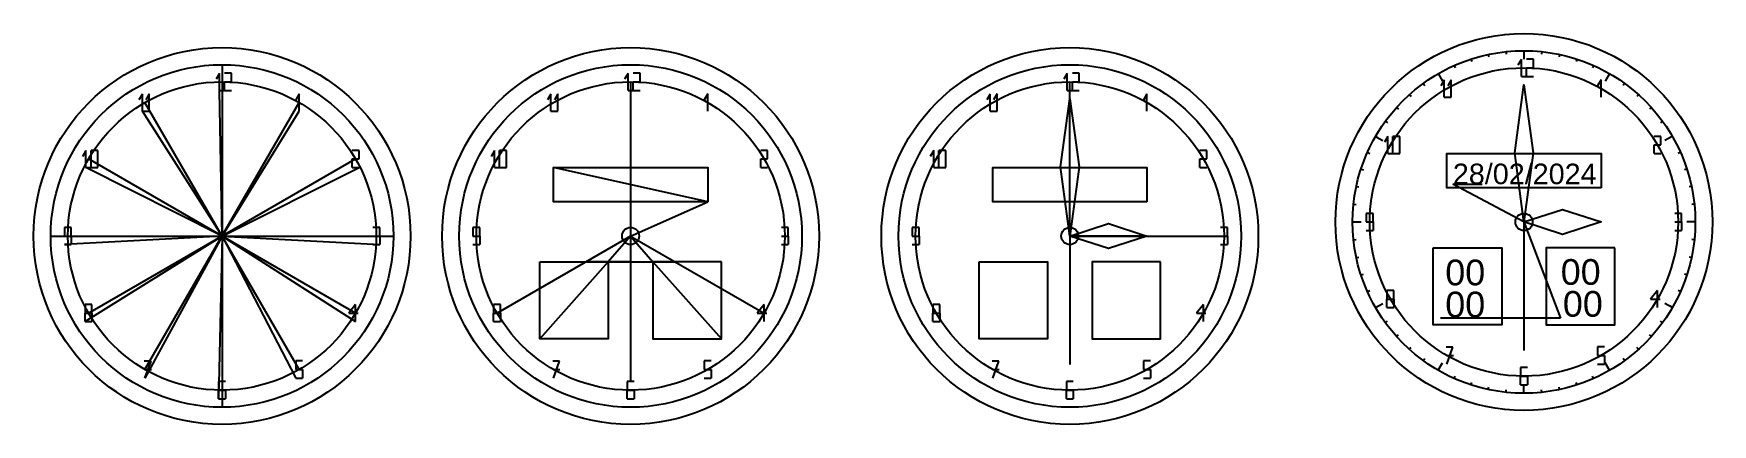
# Model space of a CAD drawing. Header units: millimetres. Extents: x 3112 to 4092, y 1255 to 1484.
import ezdxf

# ---------------------------------------------------------------- set-up
doc = ezdxf.new("R2010")
doc.units = ezdxf.units.MM
doc.styles.get("Standard").update_dxf_attribs({"font": 'arial.ttf'})

# ---------------------------------------------------------------- blocks, each defined once
blk = doc.blocks.new('*U11')
blk.add_line((0, 2.5), (0, -2.5))
blk = doc.blocks.new('*U12')
at = {"color": 0, "linetype": 'ByBlock', "lineweight": -2, "transparency": 16777216}
blk.add_blockref('*U11', (3982, 1471.09), dxfattribs=at)
for p, rotation in [((3933.25, 1458.03), 29.99999999999999), ((4030.75, 1458.03), 330.0000000000001), ((3897.57, 1422.34), 59.99999999999999), ((4066.44, 1422.34), 299.9999999999999), ((3884.5, 1373.59), 90), ((4079.5, 1373.59), 270), ((3897.57, 1324.84), 120), ((4066.44, 1324.84), 240), ((3933.25, 1289.15), 150), ((4030.75, 1289.15), 210), ((3982, 1276.09), 180)]:
    blk.add_blockref('*U11', p, dxfattribs=dict(at, rotation=rotation))
blk = doc.blocks.new('*U15')
blk.add_line((0, 0.75), (0, -0.75))
blk = doc.blocks.new('*U16')
at = {"color": 0, "linetype": 'ByBlock', "lineweight": -2, "transparency": 16777216}
for p, rotation in [((3961.37, 1470.67), 11.99999999999999), ((3971.63, 1472.3), 5.999999999999965), ((3992.38, 1472.3), 354.0000000000001), ((4002.64, 1470.67), 348.0000000000001), ((3932.38, 1459.54), 29.99999999999998), ((3941.63, 1464.26), 23.99999999999997), ((3951.33, 1467.98), 17.99999999999997), ((4012.67, 1467.98), 342.0000000000001), ((4022.37, 1464.26), 335.9999999999999), ((4031.63, 1459.54), 330.0000000000001), ((3923.67, 1453.89), 36), ((4040.34, 1453.89), 323.9999999999999), ((3908.25, 1440), 47.99999999999999), ((3915.59, 1447.35), 41.99999999999999), ((4048.41, 1447.35), 318), ((4055.76, 1440), 312), ((3901.71, 1431.93), 54), ((4062.3, 1431.93), 306), ((3896.05, 1423.22), 59.99999999999999), ((4067.96, 1423.22), 300.0000000000001), ((3891.33, 1413.96), 66.00000000000001), ((4072.67, 1413.96), 294), ((3887.61, 1404.26), 72), ((4076.4, 1404.26), 288), ((3884.92, 1394.23), 78), ((4079.08, 1394.23), 282), ((3883.3, 1383.96), 83.99999999999999), ((4080.71, 1383.96), 276.0000000000001), ((3882.75, 1373.59), 90), ((4081.25, 1373.59), 270), ((3883.3, 1363.22), 95.99999999999999), ((4080.71, 1363.22), 264), ((3884.92, 1352.96), 102), ((4079.08, 1352.96), 258), ((3887.61, 1342.92), 108), ((4076.4, 1342.92), 252), ((3891.33, 1333.22), 114), ((4072.67, 1333.22), 246), ((3896.05, 1323.97), 120), ((4067.96, 1323.97), 240), ((3901.71, 1315.25), 126), ((4062.3, 1315.25), 234), ((3908.25, 1307.18), 132), ((4055.76, 1307.18), 227.9999999999999), ((3915.59, 1299.83), 138), ((3923.67, 1293.3), 144), ((4040.34, 1293.3), 216), ((4048.41, 1299.83), 222.0000000000001), ((3932.38, 1287.64), 150), ((3941.63, 1282.92), 156.0000000000001), ((4022.37, 1282.92), 204), ((4031.63, 1287.64), 210), ((3951.33, 1279.2), 162.0000000000001), ((3961.37, 1276.51), 168.0000000000001), ((3971.63, 1274.88), 174), ((3982, 1274.34), 180), ((3992.38, 1274.88), 186), ((4002.64, 1276.51), 192), ((4012.67, 1279.2), 198)]:
    blk.add_blockref('*U15', p, dxfattribs=dict(at, rotation=rotation))
blk.add_blockref('*U15', (3982, 1472.84), dxfattribs=at)

msp = doc.modelspace()

# ---------------------------------------------------------------- linework, layer by layer
for p, q in [((3220.68, 1460.34), (3218.68, 1456.87)), ((3220.68, 1450.34), (3220.68, 1460.34)), ((3222.17, 1465.39), (3222.17, 1265.39)), ((3227.68, 1460.38), (3223.68, 1460.38)), ((3227.68, 1455.38), (3227.68, 1460.38)), ((3459.12, 1460.34), (3457.12, 1456.87)), ((3459.12, 1450.34), (3459.12, 1460.34)), ((3466.12, 1460.38), (3462.12, 1460.38)), ((3466.12, 1455.38), (3466.12, 1460.38)), ((3715.49, 1460.34), (3713.49, 1456.87)), ((3715.49, 1450.34), (3715.49, 1460.34)), ((3722.49, 1460.38), (3718.49, 1460.38)), ((3722.49, 1455.38), (3722.49, 1460.38)), ((3980.52, 1468.54), (3978.52, 1465.07)), ((3980.52, 1458.54), (3980.52, 1468.54)), ((3987.52, 1468.58), (3983.52, 1468.58)), ((3983.52, 1458.58), (3983.52, 1463.58)), ((3983.52, 1463.58), (3987.52, 1463.58)), ((3987.52, 1463.58), (3987.52, 1468.58)), ((3222.17, 1365.39), (3220.68, 1450.38)), ((3220.68, 1450.34), (3227.68, 1450.38)), ((3223.68, 1450.38), (3223.68, 1455.38)), ((3223.68, 1455.38), (3227.68, 1455.38)), ((3223.68, 1450.38), (3227.68, 1450.38)), ((3459.12, 1450.38), (3462.12, 1450.38)), ((3460.6, 1455.39), (3460.6, 1280.39)), ((3462.12, 1450.38), (3462.12, 1455.38)), ((3462.12, 1455.38), (3466.12, 1455.38)), ((3462.12, 1450.38), (3466.12, 1450.38)), ((3715.49, 1450.38), (3718.49, 1450.38)), ((3716.97, 1365.39), (3716.97, 1455.39)), ((3718.49, 1450.38), (3718.49, 1455.38)), ((3718.49, 1455.38), (3722.49, 1455.38)), ((3718.49, 1450.38), (3722.49, 1450.38)), ((3935.5, 1456.49), (3933.5, 1453.03)), ((3935.5, 1446.49), (3935.5, 1456.49)), ((3939.5, 1456.53), (3937.5, 1453.06)), ((3939.5, 1446.53), (3939.5, 1456.53)), ((3980.52, 1458.58), (3983.52, 1458.58)), ((3983.52, 1458.58), (3987.52, 1458.58)), ((4027, 1456.53), (4025, 1453.07)), ((4027, 1446.53), (4027, 1456.53)), ((3175.67, 1448.29), (3173.67, 1444.83)), ((3175.67, 1438.29), (3175.67, 1448.29)), ((3177.17, 1287.45), (3267.17, 1443.33)), ((3267.17, 1287.45), (3177.17, 1443.33)), ((3179.67, 1448.32), (3177.67, 1444.86)), ((3179.67, 1438.32), (3179.67, 1448.32)), ((3267.17, 1448.33), (3265.17, 1444.87)), ((3267.17, 1438.33), (3267.17, 1448.33)), ((3414.1, 1448.29), (3412.1, 1444.83)), ((3414.1, 1438.29), (3414.1, 1448.29)), ((3418.1, 1448.32), (3416.1, 1444.86)), ((3418.1, 1438.32), (3418.1, 1448.32)), ((3505.6, 1448.33), (3503.6, 1444.87)), ((3505.6, 1438.33), (3505.6, 1448.33)), ((3670.47, 1448.29), (3668.47, 1444.83)), ((3670.47, 1438.29), (3670.47, 1448.29)), ((3674.47, 1448.32), (3672.47, 1444.86)), ((3674.47, 1438.32), (3674.47, 1448.32)), ((3716.97, 1365.39), (3716.97, 1445.39)), ((3761.97, 1448.33), (3759.97, 1444.87)), ((3761.97, 1438.33), (3761.97, 1448.33)), ((3935.5, 1446.53), (3939.5, 1446.53)), ((3175.67, 1438.33), (3179.67, 1438.33)), ((3222.17, 1365.39), (3175.67, 1438.29)), ((3222.17, 1365.39), (3267.17, 1438.33)), ((3414.1, 1438.33), (3418.1, 1438.33)), ((3670.47, 1438.33), (3674.47, 1438.33)), ((3902.56, 1423.55), (3900.56, 1420.09)), ((3902.56, 1413.55), (3902.56, 1423.55)), ((3905.56, 1413.59), (3905.56, 1423.59)), ((3909.56, 1423.59), (3905.56, 1423.59)), ((3909.56, 1413.59), (3909.56, 1423.59)), ((4061.95, 1423.59), (4057.95, 1423.59)), ((4061.95, 1418.59), (4061.95, 1423.59)), ((3142.72, 1415.35), (3140.72, 1411.89)), ((3142.72, 1405.35), (3142.72, 1415.35)), ((3145.72, 1405.39), (3145.72, 1415.39)), ((3149.72, 1415.39), (3145.72, 1415.39)), ((3149.72, 1405.39), (3149.72, 1415.39)), ((3302.11, 1415.39), (3298.11, 1415.39)), ((3302.11, 1410.39), (3302.11, 1415.39)), ((3381.16, 1415.35), (3379.16, 1411.89)), ((3381.16, 1405.35), (3381.16, 1415.35)), ((3384.16, 1405.39), (3384.16, 1415.39)), ((3388.16, 1415.39), (3384.16, 1415.39)), ((3388.16, 1405.39), (3388.16, 1415.39)), ((3540.54, 1415.39), (3536.54, 1415.39)), ((3540.54, 1410.39), (3540.54, 1415.39)), ((3637.53, 1415.35), (3635.53, 1411.89)), ((3637.53, 1405.35), (3637.53, 1415.35)), ((3640.53, 1405.39), (3640.53, 1415.39)), ((3644.53, 1415.39), (3640.53, 1415.39)), ((3644.53, 1405.39), (3644.53, 1415.39)), ((3796.91, 1415.39), (3792.91, 1415.39)), ((3796.91, 1410.39), (3796.91, 1415.39)), ((3902.56, 1413.59), (3905.56, 1413.59)), ((3905.56, 1413.59), (3909.56, 1413.59)), ((4057.95, 1413.59), (4057.95, 1418.59)), ((4057.95, 1418.59), (4061.95, 1418.59)), ((4057.95, 1413.59), (4061.95, 1413.59)), ((3142.72, 1405.39), (3145.72, 1405.39)), ((3222.17, 1365.39), (3142.72, 1405.35)), ((3144.22, 1320.39), (3300.11, 1410.39)), ((3300.11, 1320.39), (3144.22, 1410.39)), ((3145.72, 1405.39), (3149.72, 1405.39)), ((3222.17, 1365.39), (3302.11, 1405.39)), ((3298.11, 1405.39), (3298.11, 1410.39)), ((3298.11, 1410.39), (3302.11, 1410.39)), ((3298.11, 1405.39), (3302.11, 1405.39)), ((3381.16, 1405.39), (3384.16, 1405.39)), ((3384.16, 1405.39), (3388.16, 1405.39)), ((3505.6, 1385.39), (3415.6, 1405.39)), ((3536.54, 1405.39), (3536.54, 1410.39)), ((3536.54, 1410.39), (3540.54, 1410.39)), ((3536.54, 1405.39), (3540.54, 1405.39)), ((3637.53, 1405.39), (3640.53, 1405.39)), ((3640.53, 1405.39), (3644.53, 1405.39)), ((3792.91, 1405.39), (3792.91, 1410.39)), ((3792.91, 1410.39), (3796.91, 1410.39)), ((3792.91, 1405.39), (3796.91, 1405.39)), ((3982, 1373.59), (3940.51, 1395.66)), ((3940.51, 1395.66), (3957.66, 1395.66)), ((3460.6, 1365.39), (3505.6, 1385.39)), ((3894, 1378.59), (3890, 1378.59)), ((3890, 1378.59), (3890, 1373.59)), ((3890, 1373.59), (3894, 1373.59)), ((3894, 1373.59), (3894, 1378.59)), ((3894, 1373.59), (3894, 1368.59)), ((3982, 1373.59), (3982, 1298.59)), ((3982, 1373.59), (4003.27, 1317.49)), ((4074, 1378.59), (4070, 1378.59)), ((4070, 1373.59), (4074, 1373.59)), ((4074, 1373.59), (4074, 1378.59)), ((4074, 1373.59), (4074, 1368.59)), ((3122.17, 1365.39), (3322.17, 1365.39)), ((3134.17, 1370.39), (3130.17, 1370.39)), ((3130.17, 1370.39), (3130.17, 1365.39)), ((3130.17, 1365.39), (3134.17, 1365.39)), ((3222.17, 1365.39), (3130.17, 1360.39)), ((3134.17, 1365.39), (3134.17, 1370.39)), ((3134.17, 1365.39), (3134.17, 1360.39)), ((3222.17, 1365.39), (3142.22, 1315.39)), ((3222.17, 1365.39), (3177.17, 1282.45)), ((3222.17, 1365.39), (3220.17, 1270.39)), ((3222.17, 1365.39), (3314.17, 1360.39)), ((3222.17, 1365.39), (3300.11, 1315.39)), ((3222.17, 1365.39), (3265.17, 1282.45)), ((3314.17, 1370.39), (3310.17, 1370.39)), ((3310.17, 1365.39), (3314.17, 1365.39)), ((3314.17, 1365.39), (3314.17, 1370.39)), ((3314.17, 1365.39), (3314.17, 1360.39)), ((3372.6, 1370.39), (3368.6, 1370.39)), ((3368.6, 1370.39), (3368.6, 1365.39)), ((3368.6, 1365.39), (3372.6, 1365.39)), ((3372.6, 1365.39), (3372.6, 1370.39)), ((3372.6, 1365.39), (3372.6, 1360.39)), ((3460.6, 1365.39), (3382.66, 1320.39)), ((3460.6, 1365.39), (3447.61, 1350.39)), ((3460.6, 1365.39), (3538.54, 1320.39)), ((3460.6, 1365.39), (3473.59, 1350.39)), ((3552.6, 1370.39), (3548.6, 1370.39)), ((3548.6, 1365.39), (3552.6, 1365.39)), ((3552.6, 1365.39), (3552.6, 1370.39)), ((3552.6, 1365.39), (3552.6, 1360.39)), ((3628.97, 1370.39), (3624.97, 1370.39)), ((3624.97, 1370.39), (3624.97, 1365.39)), ((3624.97, 1365.39), (3628.97, 1365.39)), ((3628.97, 1365.39), (3628.97, 1370.39)), ((3628.97, 1365.39), (3628.97, 1360.39)), ((3716.97, 1365.39), (3806.97, 1365.39)), ((3761.97, 1365.39), (3716.97, 1365.39)), ((3716.97, 1365.39), (3716.97, 1290.39)), ((3808.97, 1370.39), (3804.97, 1370.39)), ((3804.97, 1365.39), (3808.97, 1365.39)), ((3808.97, 1365.39), (3808.97, 1370.39)), ((3808.97, 1365.39), (3808.97, 1360.39)), ((3890, 1368.59), (3894, 1368.59)), ((4070, 1368.59), (4074, 1368.59)), ((3130.17, 1360.39), (3134.17, 1360.39)), ((3310.17, 1360.39), (3314.17, 1360.39)), ((3368.6, 1360.39), (3372.6, 1360.39)), ((3548.6, 1360.39), (3552.6, 1360.39)), ((3624.97, 1360.39), (3628.97, 1360.39)), ((3804.97, 1360.39), (3808.97, 1360.39)), ((3447.61, 1350.39), (3407.61, 1305.39)), ((3434.62, 1350.39), (3486.58, 1350.39)), ((3460.6, 1350.39), (3434.62, 1350.39)), ((3473.59, 1350.39), (3513.59, 1305.39)), ((3906.06, 1333.59), (3902.06, 1333.59)), ((3902.06, 1333.59), (3902.06, 1328.59)), ((3906.06, 1328.59), (3906.06, 1333.59)), ((4059.95, 1333.59), (4055.95, 1328.59)), ((4059.95, 1323.59), (4059.95, 1333.59)), ((3146.22, 1325.39), (3142.22, 1325.39)), ((3142.22, 1325.39), (3142.22, 1320.39)), ((3146.22, 1320.39), (3146.22, 1325.39)), ((3300.11, 1325.39), (3296.11, 1320.39)), ((3300.11, 1315.39), (3300.11, 1325.39)), ((3384.66, 1325.39), (3380.66, 1325.39)), ((3380.66, 1325.39), (3380.66, 1320.39)), ((3384.66, 1320.39), (3384.66, 1325.39)), ((3538.54, 1325.39), (3534.54, 1320.39)), ((3538.54, 1315.39), (3538.54, 1325.39)), ((3641.03, 1325.39), (3637.03, 1325.39)), ((3637.03, 1325.39), (3637.03, 1320.39)), ((3641.03, 1320.39), (3641.03, 1325.39)), ((3794.91, 1325.39), (3790.91, 1320.39)), ((3794.91, 1315.39), (3794.91, 1325.39)), ((3902.06, 1323.59), (3902.06, 1328.59)), ((3902.06, 1328.59), (3906.06, 1328.59)), ((3902.06, 1323.59), (3906.06, 1323.59)), ((3906.06, 1328.59), (3906.06, 1323.59)), ((4055.95, 1328.59), (4061.45, 1328.59)), ((3142.22, 1315.39), (3142.22, 1320.39)), ((3142.22, 1320.39), (3146.22, 1320.39)), ((3142.22, 1315.39), (3146.22, 1315.39)), ((3146.22, 1320.39), (3146.22, 1315.39)), ((3296.11, 1320.39), (3301.61, 1320.39)), ((3380.66, 1315.39), (3380.66, 1320.39)), ((3380.66, 1320.39), (3384.66, 1320.39)), ((3380.66, 1315.39), (3384.66, 1315.39)), ((3384.66, 1320.39), (3384.66, 1315.39)), ((3534.54, 1320.39), (3540.04, 1320.39)), ((3637.03, 1315.39), (3637.03, 1320.39)), ((3637.03, 1320.39), (3641.03, 1320.39)), ((3637.03, 1315.39), (3641.03, 1315.39)), ((3641.03, 1320.39), (3641.03, 1315.39)), ((3790.91, 1320.39), (3796.41, 1320.39)), ((4003.27, 1317.49), (3933.27, 1317.49)), ((4003.27, 1317.49), (4003.27, 1317.49)), ((3940.59, 1300.51), (3936.59, 1300.51)), ((3936.8, 1295.58), (3940.8, 1295.58)), ((3937, 1290.65), (3940.59, 1300.51)), ((4029, 1300.65), (4025, 1300.65)), ((4025, 1300.65), (4025, 1295.65)), ((4025, 1295.65), (4029, 1295.65)), ((4029, 1295.65), (4029, 1290.65)), ((3180.76, 1292.31), (3176.76, 1292.31)), ((3176.96, 1287.38), (3180.96, 1287.38)), ((3177.17, 1282.45), (3180.76, 1292.31)), ((3269.17, 1292.45), (3265.17, 1292.45)), ((3265.17, 1292.45), (3265.17, 1287.45)), ((3265.17, 1287.45), (3269.17, 1287.45)), ((3269.17, 1287.45), (3269.17, 1282.45)), ((3419.19, 1292.31), (3415.19, 1292.31)), ((3415.4, 1287.38), (3419.4, 1287.38)), ((3415.6, 1282.45), (3419.19, 1292.31)), ((3507.6, 1292.45), (3503.6, 1292.45)), ((3503.6, 1292.45), (3503.6, 1287.45)), ((3503.6, 1287.45), (3507.6, 1287.45)), ((3507.6, 1287.45), (3507.6, 1282.45)), ((3675.56, 1292.31), (3671.56, 1292.31)), ((3671.77, 1287.38), (3675.77, 1287.38)), ((3671.97, 1282.45), (3675.56, 1292.31)), ((3763.97, 1292.45), (3759.97, 1292.45)), ((3759.97, 1292.45), (3759.97, 1287.45)), ((3759.97, 1287.45), (3763.97, 1287.45)), ((3763.97, 1287.45), (3763.97, 1282.45)), ((3984, 1288.59), (3980, 1288.59)), ((3980, 1288.59), (3980, 1283.59)), ((3980, 1278.59), (3980, 1283.59)), ((3980, 1283.59), (3984, 1283.59)), ((3984, 1283.59), (3984, 1278.59)), ((4025, 1290.65), (4029, 1290.65)), ((3224.17, 1280.39), (3220.17, 1280.39)), ((3220.17, 1280.39), (3220.17, 1275.39)), ((3220.17, 1270.39), (3220.17, 1275.39)), ((3220.17, 1275.39), (3224.17, 1275.39)), ((3224.17, 1275.39), (3224.17, 1270.39)), ((3265.17, 1282.45), (3269.17, 1282.45)), ((3462.6, 1280.39), (3458.6, 1280.39)), ((3458.6, 1280.39), (3458.6, 1275.39)), ((3458.6, 1270.39), (3458.6, 1275.39)), ((3458.6, 1275.39), (3462.6, 1275.39)), ((3462.6, 1275.39), (3462.6, 1270.39)), ((3503.6, 1282.45), (3507.6, 1282.45)), ((3718.97, 1280.39), (3714.97, 1280.39)), ((3714.97, 1280.39), (3714.97, 1275.39)), ((3714.97, 1270.39), (3714.97, 1275.39)), ((3714.97, 1275.39), (3718.97, 1275.39)), ((3718.97, 1275.39), (3718.97, 1270.39)), ((3759.97, 1282.45), (3763.97, 1282.45)), ((3980, 1278.59), (3984, 1278.59)), ((3220.17, 1270.39), (3224.17, 1270.39)), ((3458.6, 1270.39), (3462.6, 1270.39)), ((3714.97, 1270.39), (3718.97, 1270.39))]:
    msp.add_line(p, q)
for points in [[(3982, 1373.59), (3976.59, 1413.96), (3982, 1453.59), (3987.42, 1413.96), (3982, 1373.59)], [(3716.97, 1365.39), (3711.56, 1405.76), (3716.97, 1445.39), (3722.39, 1405.76), (3716.97, 1365.39)], [(3716.97, 1365.39), (3739.47, 1372.7), (3761.97, 1365.39), (3739.47, 1358.08), (3716.97, 1365.39)], [(3982, 1373.59), (4004.5, 1380.9), (4027, 1373.59), (4004.5, 1366.28), (3982, 1373.59)]]:
    msp.add_lwpolyline(points)
for points in [[(4027, 1393.59), (3937, 1393.59), (3937, 1413.59), (4027, 1413.59)], [(3505.6, 1385.39), (3415.6, 1385.39), (3415.6, 1405.39), (3505.6, 1405.39)], [(3761.97, 1385.39), (3671.97, 1385.39), (3671.97, 1405.39), (3761.97, 1405.39)], [(3929.01, 1358.59), (3969.01, 1358.59), (3969.01, 1313.59), (3929.01, 1313.59)], [(4034.99, 1358.59), (3994.99, 1358.59), (3994.99, 1313.59), (4034.99, 1313.59)], [(3407.61, 1350.39), (3447.61, 1350.39), (3447.61, 1305.39), (3407.61, 1305.39)], [(3513.59, 1350.39), (3473.59, 1350.39), (3473.59, 1305.39), (3513.59, 1305.39)], [(3663.98, 1350.39), (3703.98, 1350.39), (3703.98, 1305.39), (3663.98, 1305.39)], [(3769.96, 1350.39), (3729.96, 1350.39), (3729.96, 1305.39), (3769.96, 1305.39)]]:
    msp.add_lwpolyline(points, close=True)
for centre, radius in [((3982, 1373.59), 110), ((3222.17, 1365.39), 110), ((3460.6, 1365.39), 110), ((3716.97, 1365.39), 110), ((3982, 1373.59), 100), ((3222.17, 1365.39), 100), ((3460.6, 1365.39), 100), ((3716.97, 1365.39), 100), ((3982, 1373.59), 90), ((3222.17, 1365.39), 90), ((3460.6, 1365.39), 90), ((3716.97, 1365.39), 90), ((3982, 1373.59), 5), ((3460.6, 1365.39), 5), ((3716.97, 1365.39), 5)]:
    msp.add_circle(centre, radius)

# ---------------------------------------------------------------- block references
for name in ['*U12', '*U16']:
    msp.add_blockref(name, (0, 0))

# ---------------------------------------------------------------- texts
for s, height, p in [('28/02/2024', 12, (3940.51, 1395.66)), ('00', 15, (3936.09, 1336.61)), ('00', 15, (4003.47, 1336.92)), ('00', 15, (3936.09, 1317.91)), ('00', 15, (4004.72, 1318.28))]:
    msp.add_text(s, height=height).set_placement(p)

doc.saveas('drawing.dxf')
